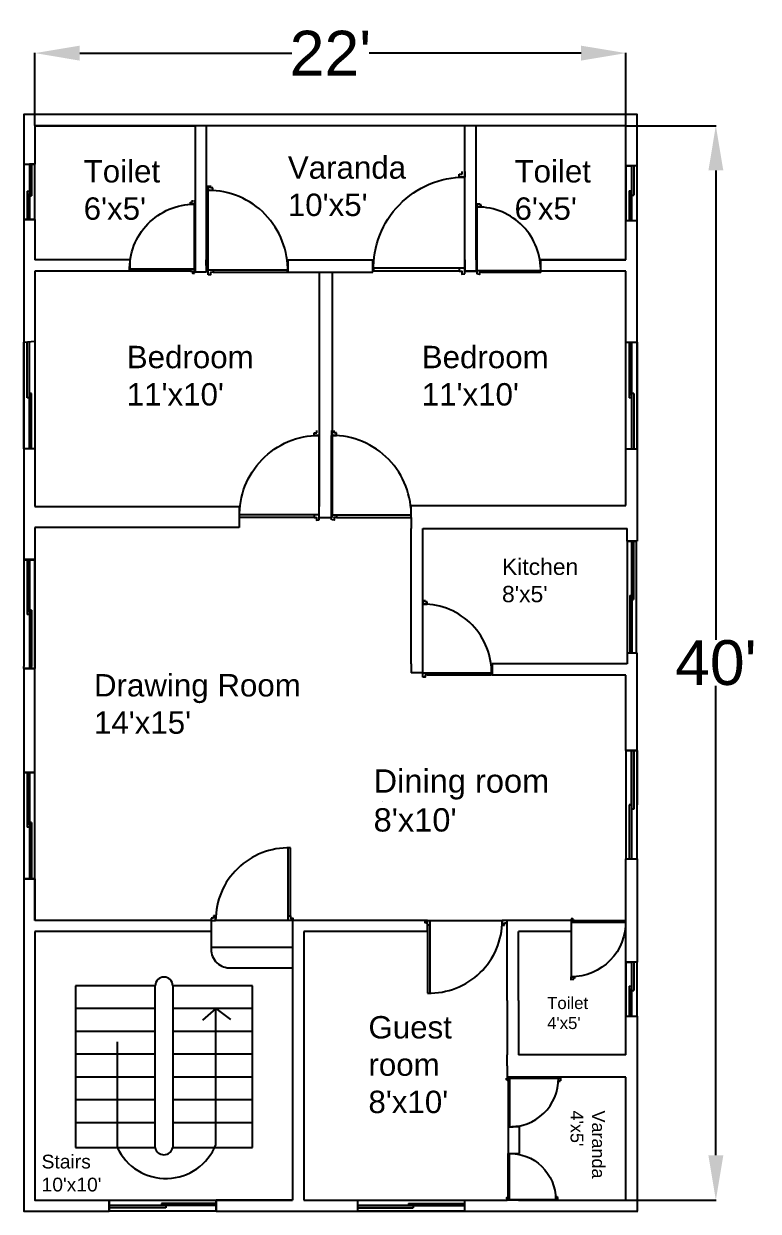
# Model space of a CAD drawing. Header units: inches. Extents: x 34 to 871, y -968 to 703.
# Drawn here: x 34 to 362, y -221 to 310 of the extents above; entities that cross this region are included whole.
import ezdxf

# ---------------------------------------------------------------- set-up
doc = ezdxf.new("R2010")
doc.units = ezdxf.units.IN
doc.header["$MEASUREMENT"] = 0
for name, color, linetype in [('Doors', 150, 'Continuous'), ('Stairs', 42, 'Continuous'), ('Windows', 220, 'Continuous')]:
    doc.layers.add(name, color=color, linetype=linetype)
doc.layers.add('Wall', color=7, linetype='Continuous', lineweight=25)
doc.styles.get("Standard").update_dxf_attribs({"font": 'arial.ttf'})
doc.dimstyles.new('floor plan', dxfattribs={"dimtxt": 20, "dimasz": 20, "dimexe": 0.18, "dimexo": 0.0625, "dimgap": 0.09, "dimtad": 0, "dimtih": 1, "dimtoh": 1, "dimdec": 0, "dimzin": 0, "dimdsep": 46, "dimlunit": 4, "dimtxsty": 'Standard', "dimcen": 0.09, "dimadec": 0, "dimazin": 0, "dimtfac": 1, "dimtdec": 0, "dimtofl": 0, "dimtmove": 0, "dimatfit": 3, "dimfxl": 1, "dimtolj": 1, "dimtzin": 0, "dimarcsym": 0})

# ---------------------------------------------------------------- blocks, each defined once
blk = doc.blocks.new('*D7')
at = {"color": 0, "lineweight": -2, "transparency": 16777216}
for p, q in [((39.34, 264.51), (39.34, 297.06)), ((59.34, 296.88), (154.11, 296.88)), ((283.34, 296.88), (188.58, 296.88)), ((303.34, 264.51), (303.34, 297.06))]:
    blk.add_line(p, q, dxfattribs=at)
at = {"color": 0, "transparency": 16777216}
for points in [[(59.34, 300.21), (59.34, 293.54), (39.34, 296.88)], [(283.34, 300.21), (283.34, 293.54), (303.34, 296.88)]]:
    blk.add_solid(points, dxfattribs=at)
at = {"layer": 'Defpoints', "color": 0, "transparency": 16777216}
for p in [(303.34, 296.88), (39.34, 264.45), (303.34, 264.45)]:
    blk.add_point(p, dxfattribs=at)
at = {"color": 0, "transparency": 16777216, "insert": (171.34, 296.88), "char_height": 20, "attachment_point": 5}
blk.add_mtext("\\A1;22'", dxfattribs=at)
blk = doc.blocks.new('*D8')
at = {"color": 0, "lineweight": -2, "transparency": 16777216}
for p, q in [((303.41, 264.45), (343.69, 264.45)), ((343.51, 244.45), (343.51, 34.75)), ((343.51, -195.55), (343.51, 14.14)), ((303.41, -215.55), (343.69, -215.55))]:
    blk.add_line(p, q, dxfattribs=at)
at = {"color": 0, "transparency": 16777216}
for points in [[(340.18, 244.45), (346.85, 244.45), (343.51, 264.45)], [(340.18, -195.55), (346.85, -195.55), (343.51, -215.55)]]:
    blk.add_solid(points, dxfattribs=at)
at = {"layer": 'Defpoints', "color": 0, "transparency": 16777216}
for p in [(303.34, 264.45), (343.51, 264.45), (303.34, -215.55)]:
    blk.add_point(p, dxfattribs=at)
at = {"color": 0, "transparency": 16777216, "insert": (343.51, 24.45), "char_height": 20, "attachment_point": 5}
blk.add_mtext("\\A1;40'", dxfattribs=at)
blk = doc.blocks.new("door 3'")
at = {"layer": 'Doors'}
for p, q in [((-1.07, 0.95), (-1.07, 31.35)), ((-0.08, 1), (-0.08, 31.35)), ((-33.47, 0.95), (-34.47, 0.95)), ((-34.47, 0.95), (-34.47, -0.05)), ((-33.47, -1.05), (-33.47, 0.95)), ((-34.47, -0.05), (-35.47, -0.05)), ((-35.47, -1.05), (-33.47, -1.05)), ((0.93, -1.05), (-33.47, -1.05))]:
    blk.add_line(p, q, dxfattribs=at)
blk.add_lwpolyline([(0.93, -1.05), (-1.07, -1.05), (-1.07, 0.95), (-0.08, 1), (0, 0), (1, 0), (0.93, -1)], dxfattribs=at)
blk.add_arc((-1.07, -1.05), 32.4, 88.2332, 180, dxfattribs=at)
blk = doc.blocks.new('4 ft window')
at = {"layer": 'Windows'}
for p, q in [((-3.5, 0), (-3.5, -59.75)), ((1.5, 0), (-3.5, 0)), ((-3.5, 0), (-3.5, -30.19)), ((-1, -30.19), (-1, 0)), ((-1, 0), (-1, -59.75)), ((0, 0), (0, -31.19)), ((1.5, -59.75), (1.5, 0)), ((-2, -29.19), (-1, -29.19)), ((-2, -29.19), (-1, -29.19)), ((-2, -29.19), (-2, -59.75)), ((-1, -31.19), (0, -31.19)), ((-3.5, -59.75), (1.5, -59.75))]:
    blk.add_line(p, q, dxfattribs=at)

msp = doc.modelspace()

# ---------------------------------------------------------------- linework, layer by layer
for p, q in [((39.34, 264.45), (110.9, 264.45)), ((110.9, 264.45), (110.9, 204.45)), ((115.9, 264.45), (115.9, 208.98)), ((231.39, 204.45), (231.39, 264.45)), ((236.39, 204.45), (236.39, 264.45)), ((81.75, 204.45), (39.34, 204.45)), ((152.25, 204.45), (190.35, 204.45)), ((236.39, 204.45), (236.61, 204.45)), ((236.61, 204.45), (236.39, 204.45)), ((265.27, 204.45), (303.34, 204.45)), ((303.34, 204.45), (265.27, 204.45)), ((81.75, 199.45), (39.34, 199.45)), ((166.34, 198.94), (166.34, 94.38)), ((172.06, 198.94), (172.06, 89.45)), ((236.61, 199.45), (231.39, 199.45)), ((303.34, 199.45), (265.27, 199.45)), ((207.34, 24.37), (207.34, 84.45)), ((212.63, 84.45), (303.34, 84.45)), ((303.34, 24.03), (243.58, 24.03)), ((303.34, 19.03), (243.58, 19.03)), ((118.05, -90.63), (39.34, -90.63)), ((214.7, -90.63), (183.34, -90.63)), ((278.84, -90.63), (250.34, -90.63)), ((118.05, -95.63), (39.34, -95.63)), ((154.43, -95.63), (154.43, -215.55)), ((183.34, -95.63), (159.43, -95.63)), ((159.43, -95.63), (159.43, -215.55)), ((214.7, -95.63), (183.34, -95.63)), ((250.34, -126.36), (250.34, -95.63)), ((255.34, -126.36), (255.34, -95.63)), ((278.84, -95.63), (255.34, -95.63)), ((278.84, -95.63), (255.34, -95.63)), ((250.34, -155.63), (250.34, -150.63)), ((303.34, -150.63), (255.34, -150.63)), ((250.34, -155.63), (250.34, -160.63)), ((303.34, -160.63), (255.34, -160.63))]:
    msp.add_line(p, q)
for points in [[(308.34, 119.92), (308.34, 269.45), (34.34, 269.45), (34.34, 247.24)], [(303.34, 204.45), (303.34, 264.45), (39.34, 264.45), (39.34, 247.24)], [(34.34, 222.59), (34.34, 70.67)], [(39.34, 222.59), (39.34, 204.45)], [(39.34, 199.45), (39.34, 94.38)], [(303.34, 94.77), (303.34, 199.45)], [(39.34, 84.45), (39.34, 70.67)], [(303.34, -4.62), (303.34, 19.03)], [(34.34, -72.11), (34.34, -220.55), (72.56, -220.55)], [(39.34, -72.11), (39.34, -90.63)], [(39.34, -95.63), (39.34, -215.55), (72.56, -215.55)], [(303.34, -150.63), (303.34, -95.63)], [(255.34, -215.55), (303.34, -215.55), (303.34, -160.63)], [(120.25, -215.55), (154.43, -215.55)], [(159.43, -215.55), (250.34, -215.55)]]:
    msp.add_lwpolyline(points)
at = {"layer": 'Doors'}
msp.add_line((118.05, -89.63), (118.05, -90.63), dxfattribs=at)
at = {"layer": 'Stairs'}
for p, q in [((57.5, -119.83), (57.5, -192.11)), ((93.06, -119.83), (57.5, -119.83)), ((93.06, -192.11), (93.06, -119.83)), ((100.9, -119.83), (100.9, -192.11)), ((136.46, -119.83), (100.9, -119.83)), ((136.46, -192.11), (136.46, -119.83)), ((93.06, -130.03), (57.5, -130.03)), ((136.46, -130.03), (100.9, -130.03)), ((120.18, -130.03), (114.16, -135.25)), ((120.18, -145.25), (120.18, -130.03)), ((120.18, -130.03), (126.72, -134.83)), ((93.06, -140.23), (57.5, -140.23)), ((93.06, -140.23), (57.5, -140.23)), ((93.06, -140.23), (57.5, -140.23)), ((136.46, -140.23), (100.9, -140.23)), ((136.46, -140.23), (100.9, -140.23)), ((136.46, -140.23), (100.9, -140.23)), ((136.46, -140.23), (100.9, -140.23)), ((76.1, -144.89), (76.1, -192.11)), ((120.18, -190.84), (120.18, -145.25)), ((93.06, -150.43), (57.5, -150.43)), ((136.46, -150.43), (100.9, -150.43)), ((93.06, -160.63), (57.5, -160.63)), ((136.46, -160.63), (100.9, -160.63)), ((93.06, -170.83), (57.5, -170.83)), ((136.46, -170.83), (100.9, -170.83)), ((93.06, -181.03), (57.5, -181.03)), ((136.46, -181.03), (100.9, -181.03)), ((57.5, -192.11), (93.06, -192.11)), ((100.9, -192.11), (136.46, -192.11))]:
    msp.add_line(p, q, dxfattribs=at)
for centre, radius, start, end in [((96.98, -119.83), 3.92, 0, 180), ((97.86, -181.84), 24.06, 205.2577, 338.0314), ((96.98, -191.34), 3.99, 191.0141, 348.9859)]:
    msp.add_arc(centre, radius, start, end, dxfattribs=at)
at = {"layer": 'Wall'}
for p, q in [((115.9, 208.98), (115.9, 204.45)), ((81.75, 204.45), (81.75, 199.45)), ((110.9, 204.45), (110.9, 199.13)), ((115.91, 199.13), (115.9, 204.45)), ((152.25, 204.45), (152.25, 198.94)), ((190.35, 198.94), (190.35, 204.45)), ((231.39, 204.45), (231.39, 199.45)), ((236.61, 199.45), (236.61, 204.45)), ((236.61, 204.45), (236.61, 199.45)), ((265.27, 199.45), (265.27, 204.45)), ((110.9, 199.13), (115.91, 199.13)), ((152.25, 198.94), (190.35, 198.94)), ((231.39, 199.45), (236.61, 199.45)), ((308.34, 119.92), (308.34, 84.41)), ((172.06, 89.45), (172.06, 97.58)), ((39.34, 94.38), (130.51, 94.38)), ((130.51, 94.38), (130.51, 89.45)), ((166.34, 89.45), (166.34, 94.38)), ((207.34, 89.45), (207.34, 94.77)), ((207.34, 94.77), (303.34, 94.77)), ((39.34, 84.94), (39.34, 70.67)), ((130.51, 84.94), (39.34, 84.94)), ((39.34, 84.94), (39.34, 70.67)), ((130.51, 89.45), (130.51, 84.94)), ((166.34, 89.45), (172.06, 89.45)), ((207.34, 89.45), (207.34, 84.45)), ((212.63, 24.05), (212.63, 84.45)), ((303.34, 84.45), (303.87, 84.45)), ((303.87, 78.87), (303.87, 84.45)), ((308.34, 84.41), (308.34, 78.87)), ((303.87, 78.87), (308.34, 78.87)), ((39.34, 70.67), (34.34, 70.67)), ((39.34, 70.45), (34.34, 70.45)), ((303.87, 28.99), (303.87, 24.03)), ((308.34, -4.62), (308.34, 28.99)), ((34.34, 21.98), (34.34, 21.98)), ((34.34, 21.98), (39.34, 21.98)), ((34.34, 21.98), (34.34, -17.84)), ((39.34, 21.98), (34.34, 21.98)), ((39.34, -17.84), (39.34, 21.98)), ((207.34, 24.05), (207.34, 26.1)), ((207.34, 24.05), (207.34, 20.02)), ((243.58, 24.03), (243.58, 19.03)), ((303.87, 24.03), (303.34, 24.03)), ((212.63, 20.02), (207.34, 20.02)), ((303.34, -14.65), (303.34, -4.62)), ((308.34, -14.65), (308.34, -4.62)), ((303.34, -14.65), (308.34, -14.65)), ((34.34, -17.84), (34.34, -24.48)), ((39.34, -24.48), (39.34, -17.84)), ((39.34, -24.48), (34.34, -24.48)), ((34.34, -24.48), (39.34, -24.48)), ((34.34, -24.48), (39.34, -24.48)), ((303.34, -90.63), (303.34, -63.12)), ((308.34, -63.12), (308.34, -109.33)), ((34.34, -72.11), (39.34, -72.11)), ((39.34, -72.11), (34.34, -72.11)), ((39.34, -90.63), (39.34, -72.11)), ((39.34, -90.63), (39.34, -72.11)), ((303.34, -95.63), (303.34, -85.92)), ((118.05, -90.63), (118.05, -95.63)), ((154.45, -90.63), (154.43, -95.63)), ((159.47, -90.63), (154.45, -90.63)), ((183.34, -90.63), (159.47, -90.63)), ((159.47, -90.63), (159.47, -90.63)), ((214.7, -95.63), (214.7, -90.63)), ((250.34, -95.63), (250.34, -90.63)), ((118.05, -95.63), (118.05, -102.57)), ((118.05, -102.57), (154.43, -102.57)), ((308.34, -109.33), (303.34, -109.33)), ((126.07, -111.83), (154.43, -111.83)), ((250.34, -126.36), (250.34, -150.63)), ((255.34, -126.36), (255.34, -150.63)), ((308.34, -133.35), (308.34, -215.55)), ((255.34, -160.63), (250.34, -160.63)), ((255.73, -182.52), (250.72, -182.96)), ((250.72, -182.96), (250.73, -194.69)), ((255.73, -194.69), (255.73, -182.52)), ((250.73, -194.69), (255.73, -194.69)), ((72.56, -215.55), (72.56, -220.55)), ((154.43, -215.55), (120.25, -215.55)), ((120.25, -220.55), (120.25, -215.55)), ((255.34, -215.55), (250.34, -215.55)), ((308.34, -215.55), (308.34, -220.55)), ((120.25, -220.55), (308.71, -220.55))]:
    msp.add_line(p, q, dxfattribs=at)
msp.add_arc((126.44, -103.4), 8.43, 174.2964, 267.4404, dxfattribs=at)
at = {"layer": 'Windows'}
for p, q in [((34.34, 247.24), (39.34, 247.24)), ((34.34, 247.24), (34.34, 222.59)), ((39.34, 247.24), (36.84, 247.24)), ((36.84, 247.24), (36.84, 222.59)), ((37.84, 247.24), (37.84, 233.13)), ((37.84, 247.24), (37.84, 233.13)), ((37.84, 247.24), (37.84, 233.13)), ((39.34, 222.59), (39.34, 247.24)), ((303.34, 246.48), (303.34, 222.04)), ((308.34, 246.48), (303.34, 246.48)), ((303.34, 246.48), (305.84, 246.48)), ((305.84, 246.48), (305.84, 222.04)), ((306.84, 246.48), (306.84, 233.36)), ((308.34, 222.04), (308.34, 246.48)), ((35.84, 235.13), (35.84, 222.59)), ((35.84, 235.13), (36.84, 235.13)), ((35.84, 235.13), (36.84, 235.13)), ((35.84, 235.13), (36.84, 235.13)), ((36.84, 222.59), (36.84, 234.13)), ((304.84, 235.36), (304.84, 222.04)), ((304.84, 235.36), (305.84, 235.36)), ((305.84, 234.36), (304.84, 234.36)), ((305.84, 222.04), (305.84, 234.36)), ((36.84, 233.13), (37.84, 233.13)), ((305.84, 233.36), (306.84, 233.36)), ((39.34, 222.59), (34.34, 222.59)), ((34.34, 222.59), (39.34, 222.59)), ((303.34, 222.04), (308.34, 222.04)), ((34.34, 167.76), (39.34, 168.18)), ((34.34, 120.13), (34.34, 167.76)), ((35.84, 142.84), (35.84, 167.97)), ((36.84, 120.13), (36.84, 167.97)), ((39.34, 168.18), (39.34, 120.13)), ((39.34, 168.18), (39.34, 143.84)), ((303.34, 119.92), (303.34, 167.76)), ((303.34, 167.76), (308.34, 167.76)), ((304.84, 167.76), (304.84, 142.84)), ((305.84, 143.84), (305.84, 167.76)), ((305.84, 167.76), (305.84, 119.92)), ((305.84, 167.76), (305.84, 119.92)), ((308.34, 167.76), (308.34, 119.92)), ((308.34, 167.76), (308.34, 143.84)), ((37.84, 144.84), (36.84, 144.84)), ((37.84, 120.13), (37.84, 144.84)), ((306.84, 144.84), (305.84, 144.84)), ((306.84, 144.84), (306.84, 119.92)), ((306.84, 144.84), (306.84, 119.92)), ((306.84, 144.84), (306.84, 119.92)), ((306.84, 144.84), (306.84, 119.92)), ((306.84, 144.84), (306.84, 119.92)), ((306.84, 144.84), (306.84, 119.92)), ((306.84, 144.84), (306.84, 119.92)), ((306.84, 144.84), (306.84, 119.92)), ((306.84, 144.84), (306.84, 119.92)), ((306.84, 144.84), (306.84, 119.92)), ((306.84, 144.84), (306.84, 119.92)), ((306.84, 144.84), (306.84, 119.92)), ((306.84, 144.84), (306.84, 119.92)), ((36.84, 142.84), (35.84, 142.84)), ((36.84, 142.84), (35.84, 142.84)), ((36.84, 142.84), (35.84, 142.84)), ((305.84, 142.84), (304.84, 142.84)), ((305.84, 142.84), (304.84, 142.84)), ((305.84, 142.84), (304.84, 142.84)), ((305.84, 142.84), (304.84, 142.84)), ((305.84, 142.84), (304.84, 142.84)), ((39.34, 120.13), (34.34, 120.13)), ((39.34, 120.13), (36.84, 120.13)), ((308.34, 119.92), (303.34, 119.92)), ((34.34, 70.46), (34.34, 22.83)), ((34.34, 70.45), (39.34, 70.45)), ((35.84, 70.46), (35.84, 47.05)), ((36.84, 47.05), (36.84, 70.46)), ((36.84, 70.46), (36.84, 22.83)), ((39.34, 22.83), (39.34, 70.46)), ((39.34, 70.45), (39.34, 21.98)), ((37.84, 48.05), (36.84, 48.05)), ((37.84, 48.05), (37.84, 22.83)), ((37.84, 48.05), (37.84, 22.83)), ((37.84, 48.05), (37.84, 22.83)), ((37.84, 48.05), (37.84, 22.83)), ((35.84, 47.05), (35.84, 46.05)), ((36.84, 46.05), (35.84, 46.05)), ((34.34, 21.98), (34.34, 22.83)), ((39.34, 21.98), (34.34, 21.98)), ((36.84, 22.83), (36.84, 22.83)), ((36.84, 22.83), (36.84, 21.98)), ((36.84, 21.98), (37.84, 21.98)), ((37.84, 21.98), (37.84, 22.83)), ((303.34, -14.65), (303.34, -63.12)), ((308.34, -14.65), (303.34, -14.65)), ((305.84, -38.98), (305.84, -14.65)), ((305.84, -14.65), (305.84, -63.12)), ((306.84, -14.65), (306.84, -40.98)), ((306.84, -14.65), (306.84, -40.98)), ((306.84, -14.65), (306.84, -40.98)), ((306.84, -14.65), (306.84, -40.98)), ((306.84, -14.65), (306.84, -40.98)), ((306.84, -14.65), (306.84, -40.98)), ((306.84, -14.65), (306.84, -40.98)), ((308.34, -63.12), (308.34, -14.65)), ((308.34, -14.65), (308.34, -38.98)), ((34.34, -24.48), (34.34, -72.11)), ((39.34, -24.48), (34.34, -24.48)), ((35.84, -24.48), (35.84, -47.89)), ((36.84, -47.89), (36.84, -24.48)), ((36.84, -24.48), (36.84, -72.11)), ((39.34, -72.11), (39.34, -24.48)), ((305.84, -38.98), (304.84, -38.98)), ((304.84, -38.98), (305.84, -38.98)), ((304.84, -38.98), (304.84, -63.12)), ((306.84, -40.98), (305.84, -40.98)), ((37.84, -46.89), (36.84, -46.89)), ((37.84, -46.89), (37.84, -72.11)), ((37.84, -46.89), (37.84, -72.11)), ((37.84, -46.89), (37.84, -72.11)), ((37.84, -46.89), (37.84, -72.11)), ((35.84, -47.89), (35.84, -48.89)), ((36.84, -48.89), (35.84, -48.89)), ((39.34, -72.11), (39.34, -47.89)), ((303.34, -63.12), (308.34, -63.12)), ((34.34, -72.11), (39.34, -72.11)), ((303.34, -108.91), (303.34, -133.35)), ((308.34, -109.33), (303.34, -109.33)), ((303.34, -109.33), (305.84, -109.33)), ((305.84, -109.33), (305.84, -133.35)), ((306.84, -109.33), (306.84, -121.96)), ((306.84, -109.33), (306.84, -121.96)), ((306.84, -109.33), (306.84, -121.96)), ((308.34, -133.35), (308.34, -109.33)), ((304.84, -119.96), (304.84, -133.35)), ((304.84, -119.96), (305.84, -119.96)), ((304.84, -119.96), (305.84, -119.96)), ((304.84, -119.96), (305.84, -119.96)), ((304.84, -119.96), (305.84, -119.96)), ((304.84, -119.96), (305.84, -119.96)), ((304.84, -119.96), (305.84, -119.96)), ((304.84, -119.96), (305.84, -119.96)), ((304.84, -119.96), (305.84, -119.96)), ((304.84, -119.96), (305.84, -119.96)), ((305.84, -133.35), (305.84, -120.96)), ((305.84, -121.96), (306.84, -121.96)), ((303.34, -133.35), (308.34, -133.35)), ((72.56, -215.55), (120.25, -215.55)), ((72.56, -220.55), (72.56, -215.55)), ((72.56, -215.55), (96.82, -215.55)), ((95.82, -217.05), (95.82, -218.05)), ((120.25, -217.05), (95.82, -217.05)), ((120.25, -215.55), (120.25, -220.55)), ((120.25, -215.55), (120.25, -218.05)), ((183.51, -215.55), (231.2, -215.55)), ((183.51, -220.55), (183.51, -215.55)), ((183.51, -215.55), (207.25, -215.55)), ((206.25, -217.05), (206.25, -218.05)), ((206.25, -217.05), (231.2, -217.05)), ((231.2, -215.55), (231.2, -220.55)), ((120.25, -218.05), (72.56, -218.05)), ((97.82, -219.05), (72.56, -219.05)), ((120.25, -220.55), (72.56, -220.55)), ((97.82, -218.05), (97.82, -219.05)), ((97.82, -218.05), (97.82, -219.05)), ((120.25, -218.05), (120.25, -218.05)), ((207.25, -218.05), (183.51, -218.05)), ((183.51, -218.05), (231.2, -218.05)), ((183.51, -219.05), (208.25, -219.05)), ((231.2, -220.55), (183.51, -220.55)), ((208.25, -218.05), (208.25, -219.05)), ((208.25, -218.05), (208.25, -219.05)), ((208.25, -218.05), (208.25, -219.05)), ((208.25, -218.05), (208.25, -219.05)), ((208.25, -218.05), (208.25, -219.05)), ((208.25, -218.05), (208.25, -219.05)), ((208.25, -218.05), (208.25, -219.05)), ((208.25, -218.05), (208.25, -219.05)), ((208.25, -218.05), (208.25, -219.05)), ((208.25, -218.05), (208.25, -219.05)), ((208.25, -218.05), (208.25, -219.05)), ((208.25, -218.05), (208.25, -219.05))]:
    msp.add_line(p, q, dxfattribs=at)

# ---------------------------------------------------------------- block references
at = {"layer": 'Doors'}
for p, xscale, yscale, zscale, rotation in [((230.07, 199.43), -1.257859024677798, 1.257859024677798, 1.257859024677798, 90), ((117.83, 198.86), 1.097798147372259, 1.097798147372259, 1.097798147372259, 270), ((109.69, 199.43), -0.8954507624770339, 0.8954507624770339, 0.8954507624770339, 90), ((237.88, 198.87), 0.8747382103601641, 0.8747382103601641, 0.8747382103601641, 270), ((165.19, 89.36), -1.097798147372259, 1.097798147372259, 1.097798147372259, 90), ((173.01, 89.36), 1.097798147372259, 1.097798147372259, 1.097798147372259, 270), ((213.6, 19), 0.9484739690577871, 0.9484739690577871, 0.9484739690577871, 270), ((279.63, -90.66), -0.7517542740189878, 0.7517542740189878, 0.7517542740189878, 270)]:
    msp.add_blockref("door 3'", p, dxfattribs=dict(at, xscale=xscale, yscale=yscale, zscale=zscale, rotation=rotation))
msp.add_blockref("door 3'", (153.53, -89.58), dxfattribs=at)
at = {"layer": 'Doors', "rotation": 180}
msp.add_blockref("door 3'", (214.62, -91.73), dxfattribs=at)
at = {"layer": 'Doors', "xscale": -0.6354802703607496, "yscale": 0.6354802703607496, "zscale": 0.6354802703607496}
msp.add_blockref("door 3'", (250.69, -214.61), dxfattribs=at)
at = {"layer": 'Wall', "xscale": 0.8348918840958158, "yscale": 0.8348918840958158, "zscale": 0.8348918840958158}
msp.add_blockref('4 ft window', (306.79, 78.87), dxfattribs=at)
at = {"layer": 'Wall', "xscale": 0.6747568127073107, "yscale": 0.6747568127073107, "zscale": 0.6747568127073107, "rotation": 180}
msp.add_blockref("door 3'", (250.67, -161.8), dxfattribs=at)

# ---------------------------------------------------------------- texts
at = {"attachment_point": 1}
for s, width, gutter_width, insert, char_height in [("Toilet\\P6'x5'", 48.5311, 1, (61.11, 249.1), 10), ("Varanda\\P10'x5'", 79.4906, 1, (152.32, 250.77), 10), ("Toilet\\P6'x5'", 48.5311, 1, (253.57, 249.1), 10), ("Bedroom\\P11'x10'", 59.8337, 1, (80.36, 166.1), 10), ("Bedroom\\P11'x10'", 59.8337, 1, (212.14, 166.1), 10), ("Kitchen\\P8'x5'", 37.9344, 0.731, (247.99, 71.05), 7.312), ("Drawing Room\\P14'x15'", 107.1031, 1, (65.71, 19.45), 10), ("Dining room\\P8'x10'", 115.0356, 1.3, (190.61, -23.11), 10.4222), ('Dining ', 78.6538, 1, (194.57, -37.37), 0.2), ("Toilet\\P4'x5'", 32.1651, 0.67, (268.15, -124.85), 5.361), ("Guest room\\P8'x10'", 56.8985, 1, (188.32, -133.36), 10), ("Stairs\\P10'x10'", 58.7864, 0.616, (42.31, -195.28), 6.161)]:
    msp.add_mtext_dynamic_manual_height_columns(s, width=width, gutter_width=gutter_width, heights=[0], dxfattribs=dict(at, insert=insert, char_height=char_height))
at = {"insert": (293.95, -175.54), "char_height": 5.754, "attachment_point": 1, "rotation": 270}
msp.add_mtext_dynamic_manual_height_columns("Varanda\\P4'x5'", width=39.4541, gutter_width=0.822, heights=[0], dxfattribs=at)

# ---------------------------------------------------------------- dimensions: what is measured, and where the dimension line sits
for p1, distance, picture, middle in [((39.34, 264.45), 32.43, '*D7', (171.34, 296.88)), ((303.34, -215.55), -40.17, '*D8', (343.51, 24.45))]:
    dim = msp.add_aligned_dim(p1=p1, p2=(303.34, 264.45), distance=distance, dimstyle='floor plan')
    dim.commit()
    dim.dimension.update_dxf_attribs({"geometry": picture, "text_midpoint": middle})

doc.saveas('drawing.dxf')
